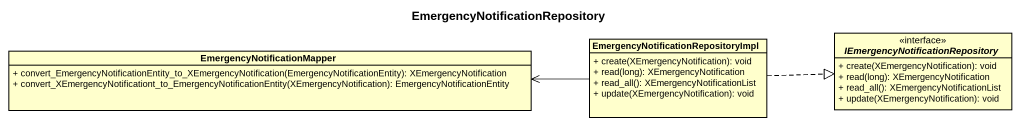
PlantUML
@startuml
title EmergencyNotificationRepository
hide circle
hide empty members
skinparam classAttributeIconSize 0
class EmergencyNotificationMapper {
  + convert_EmergencyNotificationEntity_to_XEmergencyNotification(EmergencyNotificationEntity): XEmergencyNotification
  + convert_XEmergencyNotificationt_to_EmergencyNotificationEntity(XEmergencyNotification): EmergencyNotificationEntity
}
class "EmergencyNotificationRepositoryImpl" as EmergencyNotificationReposit {
  + create(XEmergencyNotification): void
  + read(long): XEmergencyNotification
  + read_all(): XEmergencyNotificationList
  + update(XEmergencyNotification): void
}
interface "IEmergencyNotificationRepository" as IEmergencyNotificationReposi <<interface>> {
  + create(XEmergencyNotification): void
  + read(long): XEmergencyNotification
  + read_all(): XEmergencyNotificationList
  + update(XEmergencyNotification): void
}
EmergencyNotificationReposit -left-> EmergencyNotificationMapper
EmergencyNotificationReposit .right.|> IEmergencyNotificationReposi
@enduml
